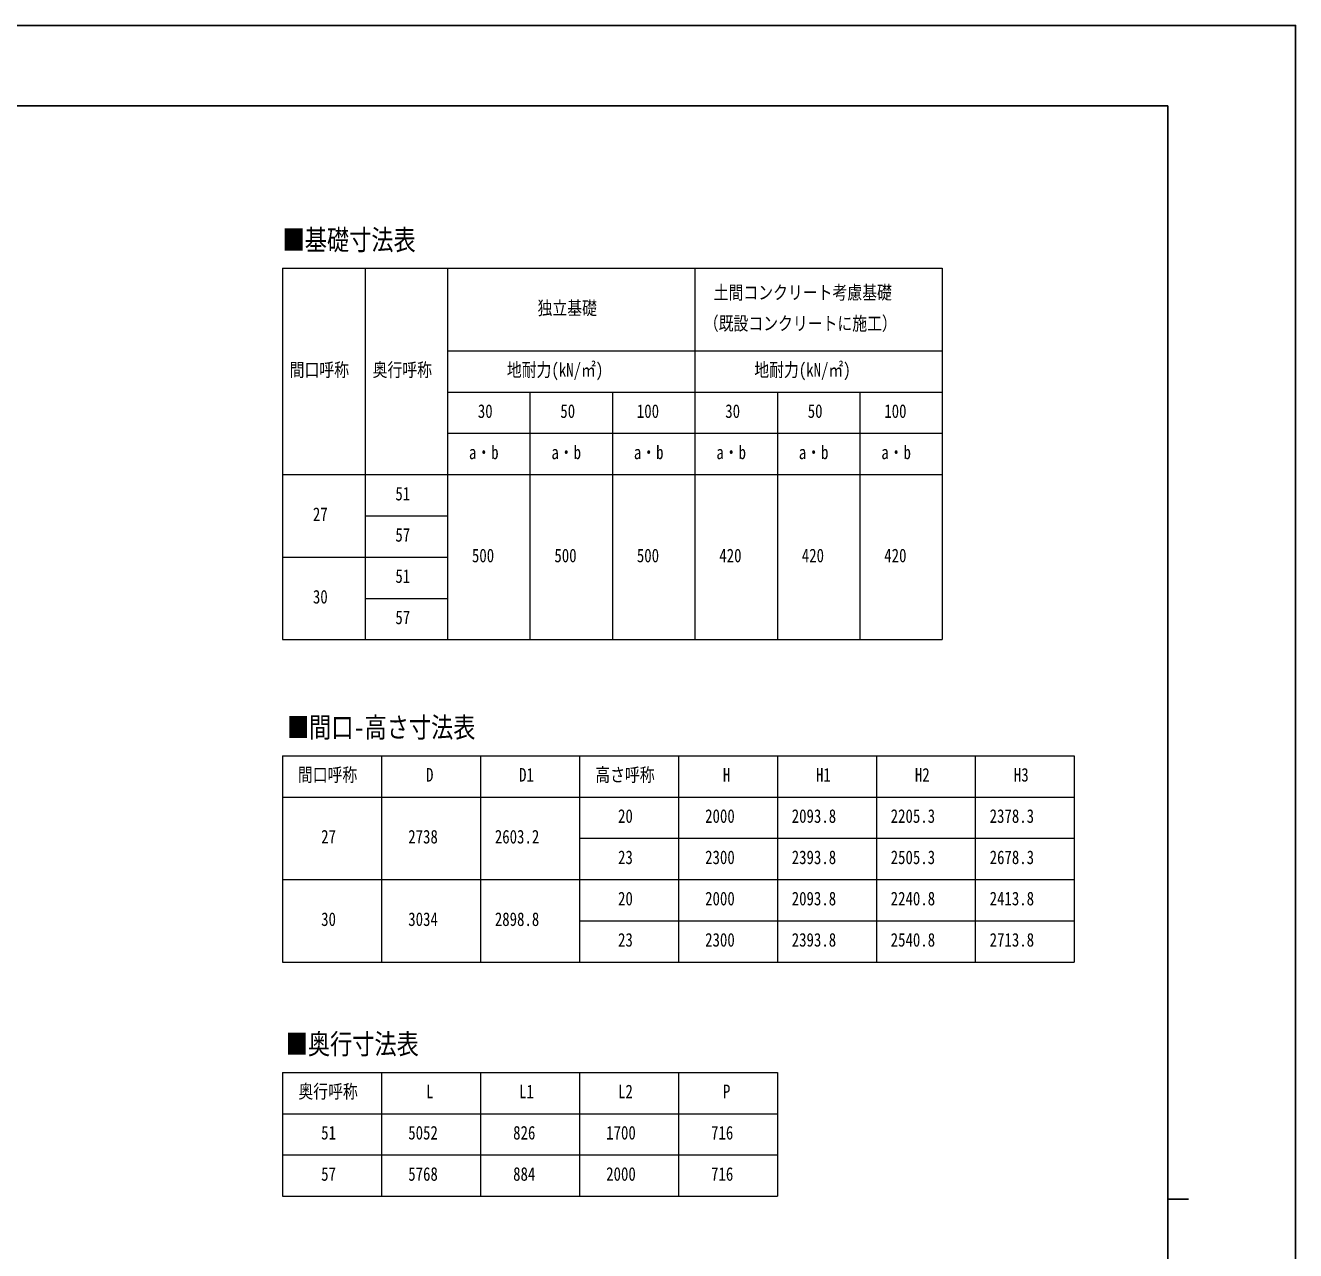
# Model space of a CAD drawing. Units: millimetres, scale not verified. Extents: x -10512 to 10512, y -7425 to 7425.
# Drawn here: x 2812 to 10512, y 0 to 7425 of the extents above; entities that cross this region are included whole.
import ezdxf
from ezdxf.enums import TextEntityAlignment as Align

# ---------------------------------------------------------------- set-up
doc = ezdxf.new("R2010")
doc.units = ezdxf.units.MM
doc.header["$LTSCALE"] = 30
doc.layers.add('0-1_TABLE1', color=7, linetype='Continuous', lineweight=18)
doc.layers.add('0-2_USER1', color=92, linetype='Continuous')
doc.layers.add('0-7_YKK_ZWAK', color=134, linetype='Continuous')
doc.styles.add('ＭＳ ゴシック', font='')
doc.styles.get('ＭＳ ゴシック').set_extended_font_data('MS Gothic')

msp = doc.modelspace()

# ---------------------------------------------------------------- linework, layer by layer
at = {"layer": '0-1_TABLE1'}
for p, q in [((4370.66, 5952.87), (8370.66, 5952.87)), ((4370.66, 5952.87), (4370.66, 3702.87)), ((4870.66, 5952.87), (4870.66, 3702.87)), ((5370.66, 5452.87), (8370.66, 5452.87)), ((5370.66, 5202.87), (8370.66, 5202.87)), ((5870.66, 5202.87), (5870.66, 3702.87)), ((6370.66, 5202.87), (6370.66, 3702.87)), ((7370.66, 5202.87), (7370.66, 3702.87)), ((7870.66, 5202.87), (7870.66, 3702.87)), ((5370.66, 4952.87), (8370.66, 4952.87)), ((4870.66, 4452.87), (5370.66, 4452.87)), ((4370.66, 4202.87), (5370.66, 4202.87)), ((4870.66, 3952.87), (5370.66, 3952.87)), ((4370.66, 2998.75), (9170.66, 2998.75)), ((4370.66, 2998.75), (4370.66, 1748.75)), ((4970.66, 2998.75), (4970.66, 1748.75)), ((5570.66, 2998.75), (5570.66, 1748.75)), ((6170.66, 2998.75), (6170.66, 1748.75)), ((6770.66, 2998.75), (6770.66, 1748.75)), ((7370.66, 2998.75), (7370.66, 1748.75)), ((7970.66, 2998.75), (7970.66, 1748.75)), ((8570.66, 2998.75), (8570.66, 1748.75)), ((9170.66, 2998.75), (9170.66, 1748.75)), ((4370.66, 2748.75), (9170.66, 2748.75)), ((6170.66, 2498.75), (9170.66, 2498.75)), ((4370.66, 2248.75), (9170.66, 2248.75)), ((6170.66, 1998.75), (9170.66, 1998.75)), ((4370.66, 1748.75), (9170.66, 1748.75)), ((4370.66, 1079.67), (7370.66, 1079.67)), ((4370.66, 1079.67), (4370.66, 329.67)), ((4970.66, 1079.67), (4970.66, 329.67)), ((5570.66, 1079.67), (5570.66, 329.67)), ((6170.66, 1079.67), (6170.66, 329.67)), ((6770.66, 1079.67), (6770.66, 329.67)), ((7370.66, 1079.67), (7370.66, 329.67)), ((4370.66, 829.67), (7370.66, 829.67)), ((4370.66, 579.67), (7370.66, 579.67)), ((4370.66, 329.67), (7370.66, 329.67))]:
    msp.add_line(p, q, dxfattribs=at)
for points in [[(5370.66, 5952.87), (5370.66, 5452.87), (5370.66, 3702.87)], [(6870.66, 5952.87), (6870.66, 5202.87), (6870.66, 3702.87)], [(8370.66, 5952.87), (8370.66, 5202.87), (8370.66, 4952.87), (8370.66, 3702.87)], [(4370.66, 4702.87), (5370.66, 4702.87), (8370.66, 4702.87)], [(4370.66, 3702.87), (5370.66, 3702.87), (8370.66, 3702.87)]]:
    msp.add_lwpolyline(points, dxfattribs=at)
at = {"layer": '0-7_YKK_ZWAK'}
for p, q in [((9737.55, 6937.5), (-9762.45, 6937.5)), ((9737.55, 6937.5), (9737.55, -6312.5)), ((9737.55, 312.5), (9862.55, 312.5))]:
    msp.add_line(p, q, dxfattribs=at)
msp.add_lwpolyline([(-10512.5, -7425), (10512.5, -7425), (10512.5, 7425), (-10512.5, 7425)], close=True, dxfattribs=at)

# ---------------------------------------------------------------- texts
at = {"layer": '0-1_TABLE1', "style": 'ＭＳ ゴシック', "width": 0.8}
for s, p in [('土間コンクリート考慮基礎', (6984.66, 5740.37)), ('独立基礎', (5916.66, 5646.62)), ('（既設コンクリートに施工）', (6924.66, 5552.87)), ('奥行呼称', (4916.66, 5271.62)), ('地耐力(kN/㎡)', (5730.66, 5271.62)), ('地耐力(kN/㎡)', (7230.66, 5271.62)), ('間口呼称', (4413.66, 5271.62)), ('30', (5554.66, 5021.62)), ('50', (6054.66, 5021.62)), ('100', (6518.66, 5021.62)), ('30', (7054.66, 5021.62)), ('50', (7554.66, 5021.62)), ('100', (8018.66, 5021.62)), ('a・b', (5500.66, 4771.62)), ('a・b', (6000.66, 4771.62)), ('a・b', (6500.66, 4771.62)), ('a・b', (7000.66, 4771.62)), ('a・b', (7500.66, 4771.62)), ('a・b', (8000.66, 4771.62)), ('51', (5054.66, 4521.62)), ('27', (4554.66, 4396.62)), ('57', (5054.66, 4271.62)), ('500', (5518.66, 4146.62)), ('500', (6018.66, 4146.62)), ('500', (6518.66, 4146.62)), ('420', (7018.66, 4146.62)), ('420', (7518.66, 4146.62)), ('420', (8018.66, 4146.62)), ('51', (5054.66, 4021.62)), ('30', (4554.66, 3896.62)), ('57', (5054.66, 3771.62)), ('間口呼称', (4463.66, 2817.5)), ('高さ呼称', (6266.66, 2817.5)), ('D', (5240.66, 2817.5)), ('D1', (5804.66, 2817.5)), ('H', (7040.66, 2817.5)), ('H1', (7604.66, 2817.5)), ('H2', (8204.66, 2817.5)), ('H3', (8804.66, 2817.5)), ('20', (6404.66, 2567.5)), ('2000', (6932.66, 2567.5)), ('2093.8', (7457.66, 2567.5)), ('2205.3', (8057.66, 2567.5)), ('2378.3', (8657.66, 2567.5)), ('27', (4604.66, 2442.5)), ('2738', (5132.66, 2442.5)), ('2603.2', (5657.66, 2442.5)), ('23', (6404.66, 2317.5)), ('2300', (6932.66, 2317.5)), ('2393.8', (7457.66, 2317.5)), ('2505.3', (8057.66, 2317.5)), ('2678.3', (8657.66, 2317.5)), ('20', (6404.66, 2067.5)), ('2000', (6932.66, 2067.5)), ('2093.8', (7457.66, 2067.5)), ('2240.8', (8057.66, 2067.5)), ('2413.8', (8657.66, 2067.5)), ('30', (4604.66, 1942.5)), ('3034', (5132.66, 1942.5)), ('2898.8', (5657.66, 1942.5)), ('23', (6404.66, 1817.5)), ('2300', (6932.66, 1817.5)), ('2393.8', (7457.66, 1817.5)), ('2540.8', (8057.66, 1817.5)), ('2713.8', (8657.66, 1817.5)), ('奥行呼称', (4466.66, 898.42)), ('L', (5240.66, 898.42)), ('L1', (5804.66, 898.42)), ('L2', (6404.66, 898.42)), ('P', (7040.66, 898.42)), ('51', (4604.66, 648.42)), ('5052', (5132.66, 648.42)), ('826', (5768.66, 648.42)), ('1700', (6332.66, 648.42)), ('716', (6968.66, 648.42)), ('57', (4604.66, 398.42)), ('5768', (5132.66, 398.42)), ('884', (5768.66, 398.42)), ('2000', (6332.66, 398.42)), ('716', (6968.66, 398.42))]:
    msp.add_text(s, height=82.48, dxfattribs=at).set_placement(p, align=Align.BOTTOM_LEFT)
at = {"layer": '0-2_USER1', "style": 'ＭＳ ゴシック', "width": 0.8}
for s, p in [('■基礎寸法表', (4370.92, 6026.47)), ('■間口-高さ寸法表', (4397.5, 3072.35)), ('■奥行寸法表', (4389.98, 1153.27))]:
    msp.add_text(s, height=123.2, dxfattribs=at).set_placement(p, align=Align.BOTTOM_LEFT)

doc.saveas('drawing.dxf')
